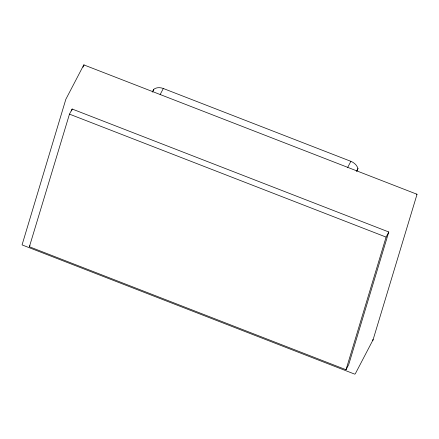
<?xml version="1.0" encoding="UTF-8"?>
<svg xmlns="http://www.w3.org/2000/svg" width="439" height="439" viewBox="0 0 439 439"><rect width="100%" height="100%" fill="white"/><g stroke="black" fill="none" stroke-linecap="round" stroke-linejoin="round"><path stroke-width="0.66" d="M416.929 194.686L416.551 194.093M83.037 67.216L83.75 64.851L417.05 194.285L372.958 340.17M29.386 246.756L69.472 114.135L72.15 109.02L388.784 231.984L348.698 364.606L346.02 369.72L29.386 246.756L29.984 245.62M71.552 110.99L72.15 109.02M356.693 171.413L357.966 168.532A10.113 7.748 27.6 0 0 350.871 161.327L163.319 88.497A10.113 7.748 27.6 0 0 153.82 89.254L152.547 92.135M346.02 369.72L386.106 237.098L388.784 231.984M83.629 65.252L84.25 65.043M83.668 65.159L65.828 99.318L22.06 244.902L354.696 374.132L355.266 373.858L373.073 339.775M152.547 91.685L153.82 89.254M160.142 94.572L163.319 88.497M347.693 167.407L350.871 161.327M356.693 170.963L357.966 168.532M373.04 339.863L372.574 340.016M69.472 114.135L386.106 237.098"/></g></svg>
